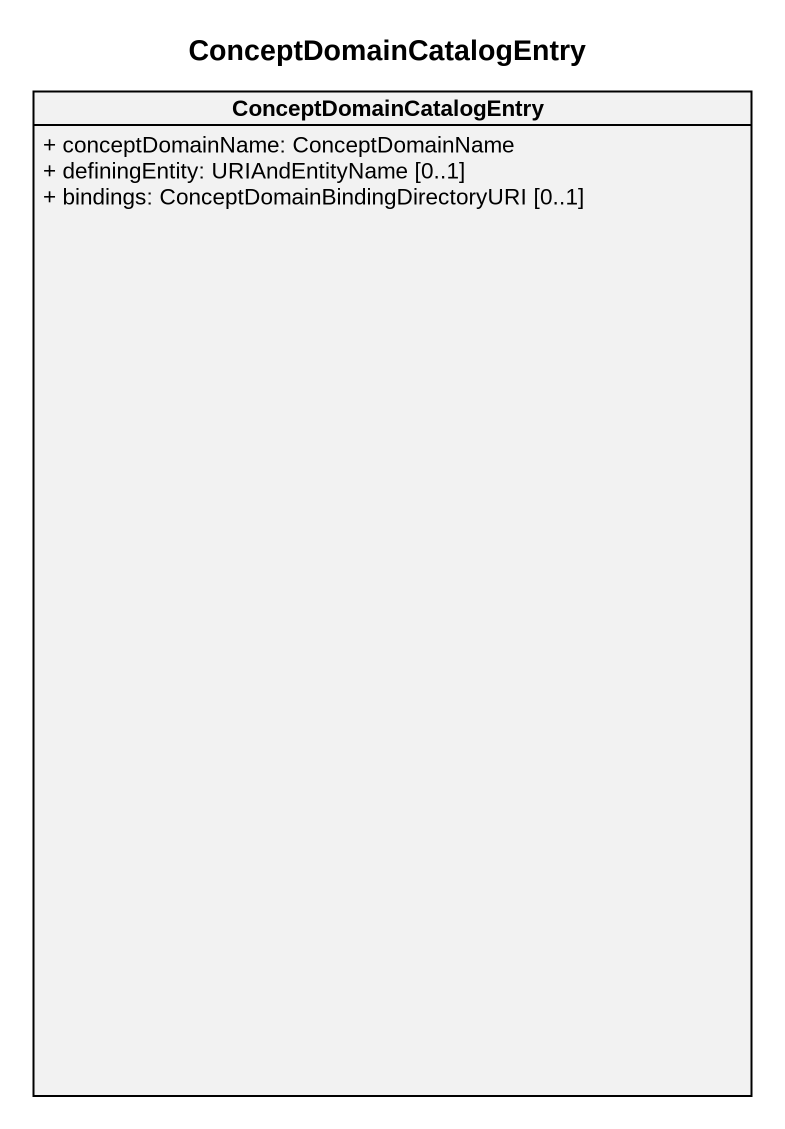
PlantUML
@startuml
title ConceptDomainCatalogEntry
hide circle
hide empty members
skinparam classAttributeIconSize 0
class ConceptDomainCatalogEntry {
  + conceptDomainName: ConceptDomainName
  + definingEntity: URIAndEntityName [0..1]
  + bindings: ConceptDomainBindingDirectoryURI [0..1]
}
@enduml
